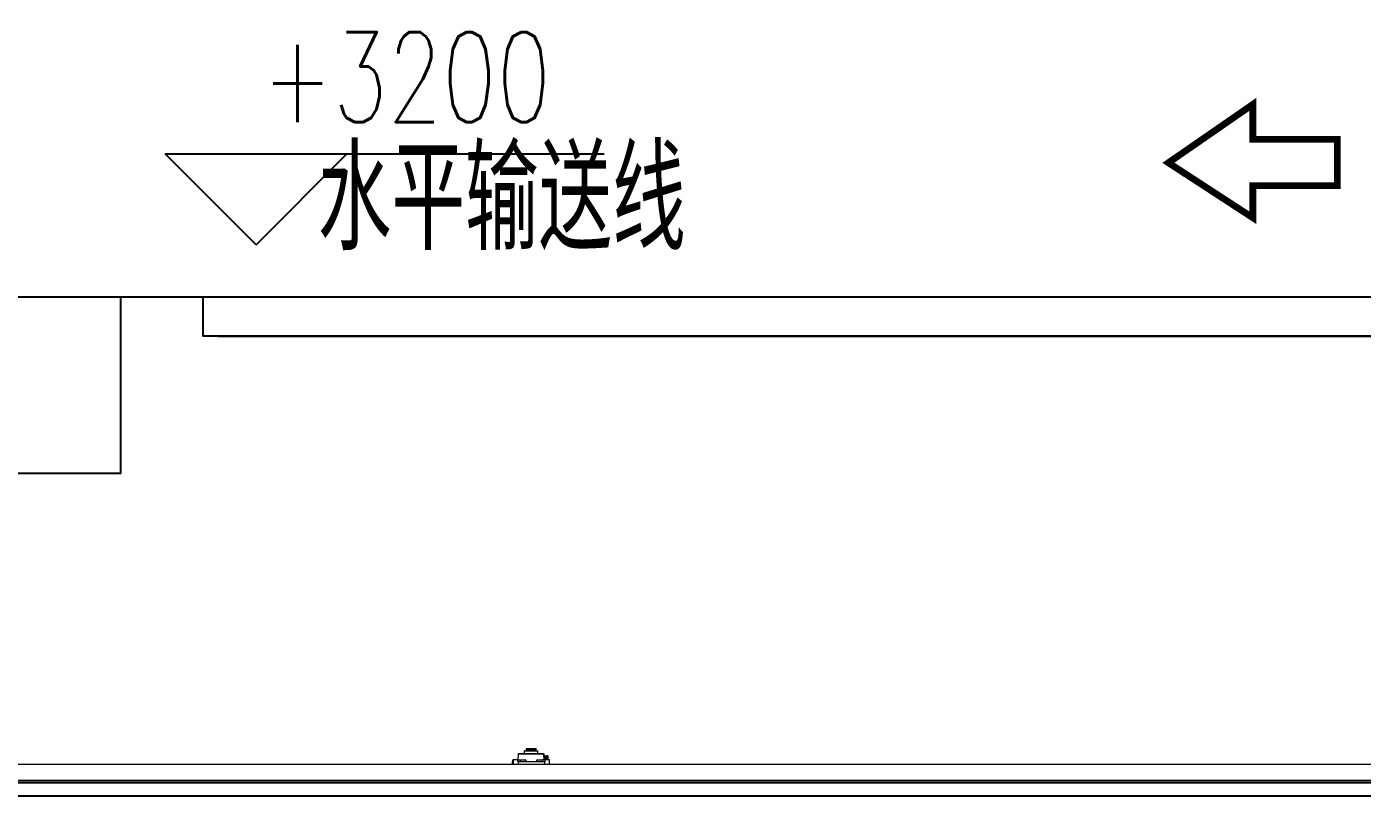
# Model space of a CAD drawing. Extents: x -2187 to 96136, y -11110 to 52208.
# Drawn here: x 46212 to 50164, y 21344 to 23622 of the extents above; entities that cross this region are included whole.
import ezdxf

# ---------------------------------------------------------------- set-up
doc = ezdxf.new("R2010")
doc.units = 0
doc.header["$LTSCALE"] = 1000
doc.header["$MEASUREMENT"] = 0
for name, color, linetype in [('DIM_ELEV', 3, 'Continuous'), ('DIM_SYMB', 3, 'Continuous'), ('PUB_TEXT', 7, 'Continuous'), ('设备型号', 7, 'Continuous')]:
    doc.layers.add(name, color=color, linetype=linetype)
doc.styles.add('_TCH_DIM', font='SIMPLEX', dxfattribs={"bigfont": 'GBCBIG'})
doc.styles.get("Standard").update_dxf_attribs({"font": 'gbenor.shx', "bigfont": 'gbcbig.shx'})
doc.dimstyles.new('ISO-25', dxfattribs={"dimscale": 70, "dimtxt": 2.5, "dimasz": 2.5, "dimexe": 1.25, "dimexo": 0.625, "dimtad": 1, "dimtxsty": 'Standard', "dimcen": 2.5, "dimadec": 0, "dimazin": 0, "dimtfac": 1, "dimtmove": 0, "dimatfit": 3, "dimfxl": 0, "dimarcsym": 0})

# ---------------------------------------------------------------- blocks, each defined once
blk = doc.blocks.new('*D140')
at = {"color": 0, "lineweight": -2}
for p, q in [((52096.9, 35905.8), (52902.9, 35905.8)), ((52815.4, 35730.8), (52815.4, 22880.8)), ((46777.2, 22705.8), (52902.9, 22705.8))]:
    blk.add_line(p, q, dxfattribs=at)
at = {"color": 0}
for points in [[(52786.2, 35730.8), (52844.5, 35730.8), (52815.4, 35905.8)], [(52786.2, 22880.8), (52844.5, 22880.8), (52815.4, 22705.8)]]:
    blk.add_solid(points, dxfattribs=at)
at = {"layer": 'Defpoints', "color": 0}
for p in [(52053.1, 35905.8), (46733.5, 22705.8), (52815.4, 22705.8)]:
    blk.add_point(p, dxfattribs=at)
at = {"color": 0, "insert": (52684.1, 29455.8), "char_height": 175, "attachment_point": 5, "rotation": 90}
blk.add_mtext('13200', dxfattribs=at)

msp = doc.modelspace()

# ---------------------------------------------------------------- linework, layer by layer
at = {"color": 7, "linetype": 'Continuous', "lineweight": 15}
for p, q in [((47666.513, 21469.331), (47664.964, 21452.784)), ((47684.711, 21478.984), (47684.211, 21478.484)), ((47684.211, 21478.484), (47684.211, 21469.784)), ((47684.211, 21478.484), (47724.711, 21478.484)), ((47684.711, 21478.984), (47724.211, 21478.984)), ((47689.461, 21485.748), (47689.461, 21483.748)), ((47689.461, 21485.748), (47719.461, 21485.748)), ((47689.461, 21483.748), (47719.461, 21483.748)), ((47689.461, 21482.448), (47689.461, 21478.984)), ((47689.461, 21482.448), (47719.461, 21482.448)), ((47690.461, 21483.748), (47690.461, 21482.448)), ((47718.461, 21482.448), (47718.461, 21483.748)), ((47719.461, 21483.748), (47719.461, 21485.748)), ((47719.461, 21478.984), (47719.461, 21482.448)), ((47724.711, 21478.484), (47724.211, 21478.984)), ((47724.711, 21476.447), (47724.711, 21478.484)), ((47724.711, 21469.784), (47724.711, 21470.546)), ((47741.352, 21469.784), (47742.5, 21469.784)), ((47743.434, 21452.784), (47741.859, 21469.331)), ((47746.739, 21452.784), (47742.5, 21469.784)), ((47754.171, 21463.906), (47752.311, 21464.182)), ((52009.919, 21438.784), (40665.333, 21438.784)), ((47649.782, 21447.404), (47649.782, 21438.784)), ((47649.782, 21447.404), (47649.784, 21447.404)), ((47649.784, 21438.784), (47649.784, 21447.404)), ((47649.784, 21447.404), (47651.154, 21447.404)), ((47649.837, 21447.404), (47649.837, 21452.784)), ((47649.837, 21452.784), (47651.263, 21452.784)), ((47651.154, 21447.404), (47651.154, 21438.784)), ((47651.263, 21447.404), (47651.154, 21447.404)), ((47651.263, 21452.784), (47651.263, 21447.404)), ((47665.345, 21452.784), (47651.263, 21452.784)), ((47665.345, 21447.404), (47665.345, 21452.784)), ((47665.345, 21452.784), (47672.7, 21452.784)), ((47665.345, 21447.404), (47666.927, 21447.404)), ((47666.927, 21438.784), (47666.927, 21447.404)), ((47666.927, 21447.404), (47743.915, 21447.404)), ((47672.7, 21447.404), (47672.7, 21452.784)), ((47672.7, 21452.784), (47689.131, 21452.784)), ((47689.131, 21452.784), (47688.713, 21447.404)), ((47721.507, 21447.404), (47721.076, 21452.784)), ((47721.076, 21452.784), (47738.012, 21452.784)), ((47738.012, 21452.784), (47738.012, 21447.404)), ((47745.494, 21452.784), (47738.012, 21452.784)), ((47743.915, 21447.404), (47743.915, 21438.784)), ((47745.494, 21447.404), (47743.915, 21447.404)), ((47746.294, 21463.286), (47744.248, 21462.775)), ((47746.378, 21463.286), (47744.253, 21462.755)), ((47747.417, 21459.29), (47745.251, 21458.75)), ((47745.494, 21452.784), (47745.494, 21447.404)), ((47759.084, 21452.784), (47745.494, 21452.784)), ((47748.371, 21455.295), (47746.245, 21454.765)), ((47754.025, 21457.309), (47755.537, 21458.427)), ((47759.084, 21447.404), (47759.084, 21452.784)), ((47759.084, 21447.404), (47759.14, 21447.404)), ((47759.14, 21438.784), (47759.14, 21447.404)), ((52010.226, 21388.784), (40665.026, 21388.784)), ((52009.919, 21391.184), (40665.333, 21391.184)), ((52012.626, 21383.784), (38057.423, 21383.784)), ((51952.461, 21382.884), (38057.423, 21382.884)), ((47684.461, 21383.784), (47684.461, 21382.884)), ((47724.461, 21382.884), (47724.461, 21383.784))]:
    msp.add_line(p, q, dxfattribs=at)
at = {"color": 8, "linetype": 'Continuous', "lineweight": 15}
msp.add_line((47741.859, 21469.331), (47666.513, 21469.331), dxfattribs=at)
for points in [[(46488.685, 22821.944), (46488.685, 22299.775), (44782.605, 22299.775), (44782.605, 22821.944)], [(51841.663, 22821.944), (51841.663, 22705.848), (46733.469, 22705.848), (46733.469, 22821.944)]]:
    msp.add_lwpolyline(points)
at = {"color": 7, "linetype": 'Continuous', "lineweight": 15}
for centre, radius, start, end in [((47667.011, 21469.284), 0.5, 90, 174.652), ((47683.666, 21443.421), 71.716, 11.165923, 16.827215), ((47697.477, 21446.863), 59.2, 11.263799, 16.731142), ((47683.307, 21443.323), 68.911, 11.057673, 16.94969)]:
    msp.add_arc(centre, radius, start, end, dxfattribs=at)
for points, knots in [([(47705.127, 21469.784), (47703.604, 21469.784), (47700.51, 21469.784), (47695.86, 21469.784), (47691.598, 21469.784), (47687.799, 21469.784), (47684.472, 21469.784), (47681.327, 21469.784), (47678.409, 21469.784), (47675.766, 21469.784), (47673.447, 21469.784), (47671.463, 21469.784), (47669.683, 21469.784), (47668.226, 21469.784), (47667.322, 21469.784), (47666.947, 21469.784), (47667.035, 21469.784), (47667.046, 21469.784)], [0, 0, 0, 0, 0.07676694, 0.15590626, 0.23726601, 0.3008783, 0.36448174, 0.42944759, 0.4944044, 0.55937025, 0.62432706, 0.68793935, 0.75154279, 0.83291038, 0.91205181, 0.98880882, 1, 1, 1, 1]), ([(47741.352, 21469.784), (47740.906, 21469.784), (47739.993, 21469.784), (47737.313, 21469.784), (47733.628, 21469.784), (47728.941, 21469.784), (47723.48, 21469.784), (47717.509, 21469.784), (47711.336, 21469.784), (47707.166, 21469.784), (47705.127, 21469.784)], [0, 0, 0, 0, 0.118458423, 0.242351378, 0.370152002, 0.5, 0.629847998, 0.757648622, 0.881541577, 1, 1, 1, 1]), ([(47724.706, 21470.546), (47724.706, 21470.567), (47724.708, 21470.622), (47724.67, 21471.037), (47724.617, 21471.715), (47724.57, 21472.622), (47724.555, 21473.659), (47724.584, 21474.707), (47724.642, 21475.602), (47724.699, 21476.242), (47724.706, 21476.382), (47724.709, 21476.447)], [0, 0, 0, 0, 0.06297178, 0.16796733, 0.27810444, 0.39570837, 0.51958473, 0.64646247, 0.7728761, 0.8949155, 1, 1, 1, 1]), ([(47741.352, 21469.784), (47741.41, 21469.779), (47741.526, 21469.767), (47741.681, 21469.679), (47741.796, 21469.549), (47741.847, 21469.423), (47741.857, 21469.349), (47741.859, 21469.331)], [0, 0, 0, 0, 0.2334037, 0.46687744, 0.69829213, 0.92569766, 1, 1, 1, 1]), ([(47752.321, 21464.14), (47752.149, 21464.181), (47751.616, 21464.305), (47750.693, 21464.165), (47749.801, 21463.858), (47749.377, 21463.493), (47749.235, 21463.37)], [0, 0, 0, 0, 0.15939226, 0.49479251, 0.83020263, 1, 1, 1, 1]), ([(47746.294, 21463.286), (47746.394, 21463.309), (47746.594, 21463.355), (47746.802, 21463.402), (47746.639, 21463.356), (47746.466, 21463.309), (47746.378, 21463.286)], [0, 0, 0, 0, 0.2494626, 0.49999437, 0.74762506, 1, 1, 1, 1]), ([(47746.378, 21463.286), (47746.6, 21462.92), (47747.046, 21462.185), (47747.495, 21460.838), (47747.445, 21459.847), (47747.417, 21459.29)], [0, 0, 0, 0, 0.30140326, 0.60713104, 1, 1, 1, 1]), ([(47749.21, 21463.422), (47748.994, 21463.297), (47748.531, 21463.028), (47747.705, 21463.001), (47747.066, 21463.148), (47746.802, 21463.367), (47746.753, 21463.408)], [0, 0, 0, 0, 0.28290024, 0.60468471, 0.92663302, 1, 1, 1, 1]), ([(47747.417, 21459.29), (47747.63, 21458.925), (47748.059, 21458.189), (47748.479, 21456.842), (47748.41, 21455.852), (47748.371, 21455.295)], [0, 0, 0, 0, 0.30140326, 0.60713104, 1, 1, 1, 1]), ([(47748.371, 21455.295), (47748.462, 21455.32), (47748.639, 21455.367), (47748.696, 21455.385), (47748.723, 21455.393)], [0, 0, 0, 0, 0.51993218, 1, 1, 1, 1]), ([(47748.745, 21455.383), (47748.765, 21455.43), (47748.892, 21455.723), (47749.347, 21456.15), (47750.095, 21456.543), (47750.659, 21456.539), (47750.94, 21456.537)], [0, 0, 0, 0, 0.058697966, 0.365305554, 0.684706426, 1, 1, 1, 1]), ([(47750.946, 21456.578), (47751.113, 21456.54), (47751.64, 21456.417), (47752.557, 21456.558), (47753.445, 21456.862), (47753.865, 21457.223), (47754.004, 21457.343)], [0, 0, 0, 0, 0.15563177, 0.49424867, 0.83287553, 1, 1, 1, 1])]:
    msp.add_open_spline(points, degree=3, knots=knots, dxfattribs=at)
at = {"layer": 'DIM_ELEV'}
for p, q in [((46890.574, 22976.804), (46621.774, 23245.604)), ((46621.774, 23245.604), (47920.974, 23245.604)), ((46890.574, 22976.804), (47159.374, 23245.604))]:
    msp.add_line(p, q, dxfattribs=at)
at = {"layer": 'DIM_SYMB', "const_width": 20}
msp.add_lwpolyline([(50090.526, 23288.94), (49840.526, 23288.94), (49840.526, 23392.27), (49590.526, 23219.448), (49840.526, 23056.63), (49840.526, 23151.394), (50090.526, 23151.394), (50090.526, 23288.94)], close=True, dxfattribs=at)
at = {"layer": '设备型号', "color": 6}
for p, q in [((57819.147, 22821.944), (39073.688, 22821.944)), ((58030.207, 21344.443), (38057.423, 21344.443))]:
    msp.add_line(p, q, dxfattribs=at)

# ---------------------------------------------------------------- texts
at = {"layer": 'PUB_TEXT', "style": '_TCH_DIM', "width": 0.705882}
msp.add_text('+3200', height=266.56, dxfattribs=at).set_placement((46908.494, 23339.684))
at = {"layer": 'PUB_TEXT'}
msp.add_text('水平输送线', height=302.4794, dxfattribs=at).set_placement((47073.042, 22961.025))

# ---------------------------------------------------------------- dimensions: what is measured, and where the dimension line sits
at = {"color": 1}
dim = msp.add_linear_dim(base=(52815.373, 22705.848), p1=(52053.107, 35905.844), p2=(46733.469, 22705.848), angle=90, dimstyle='ISO-25', dxfattribs=at)
dim.commit()
dim.dimension.update_dxf_attribs({"geometry": '*D140', "text_midpoint": (52815.373, 29455.846), "dimtype": 160})

doc.saveas('drawing.dxf')
